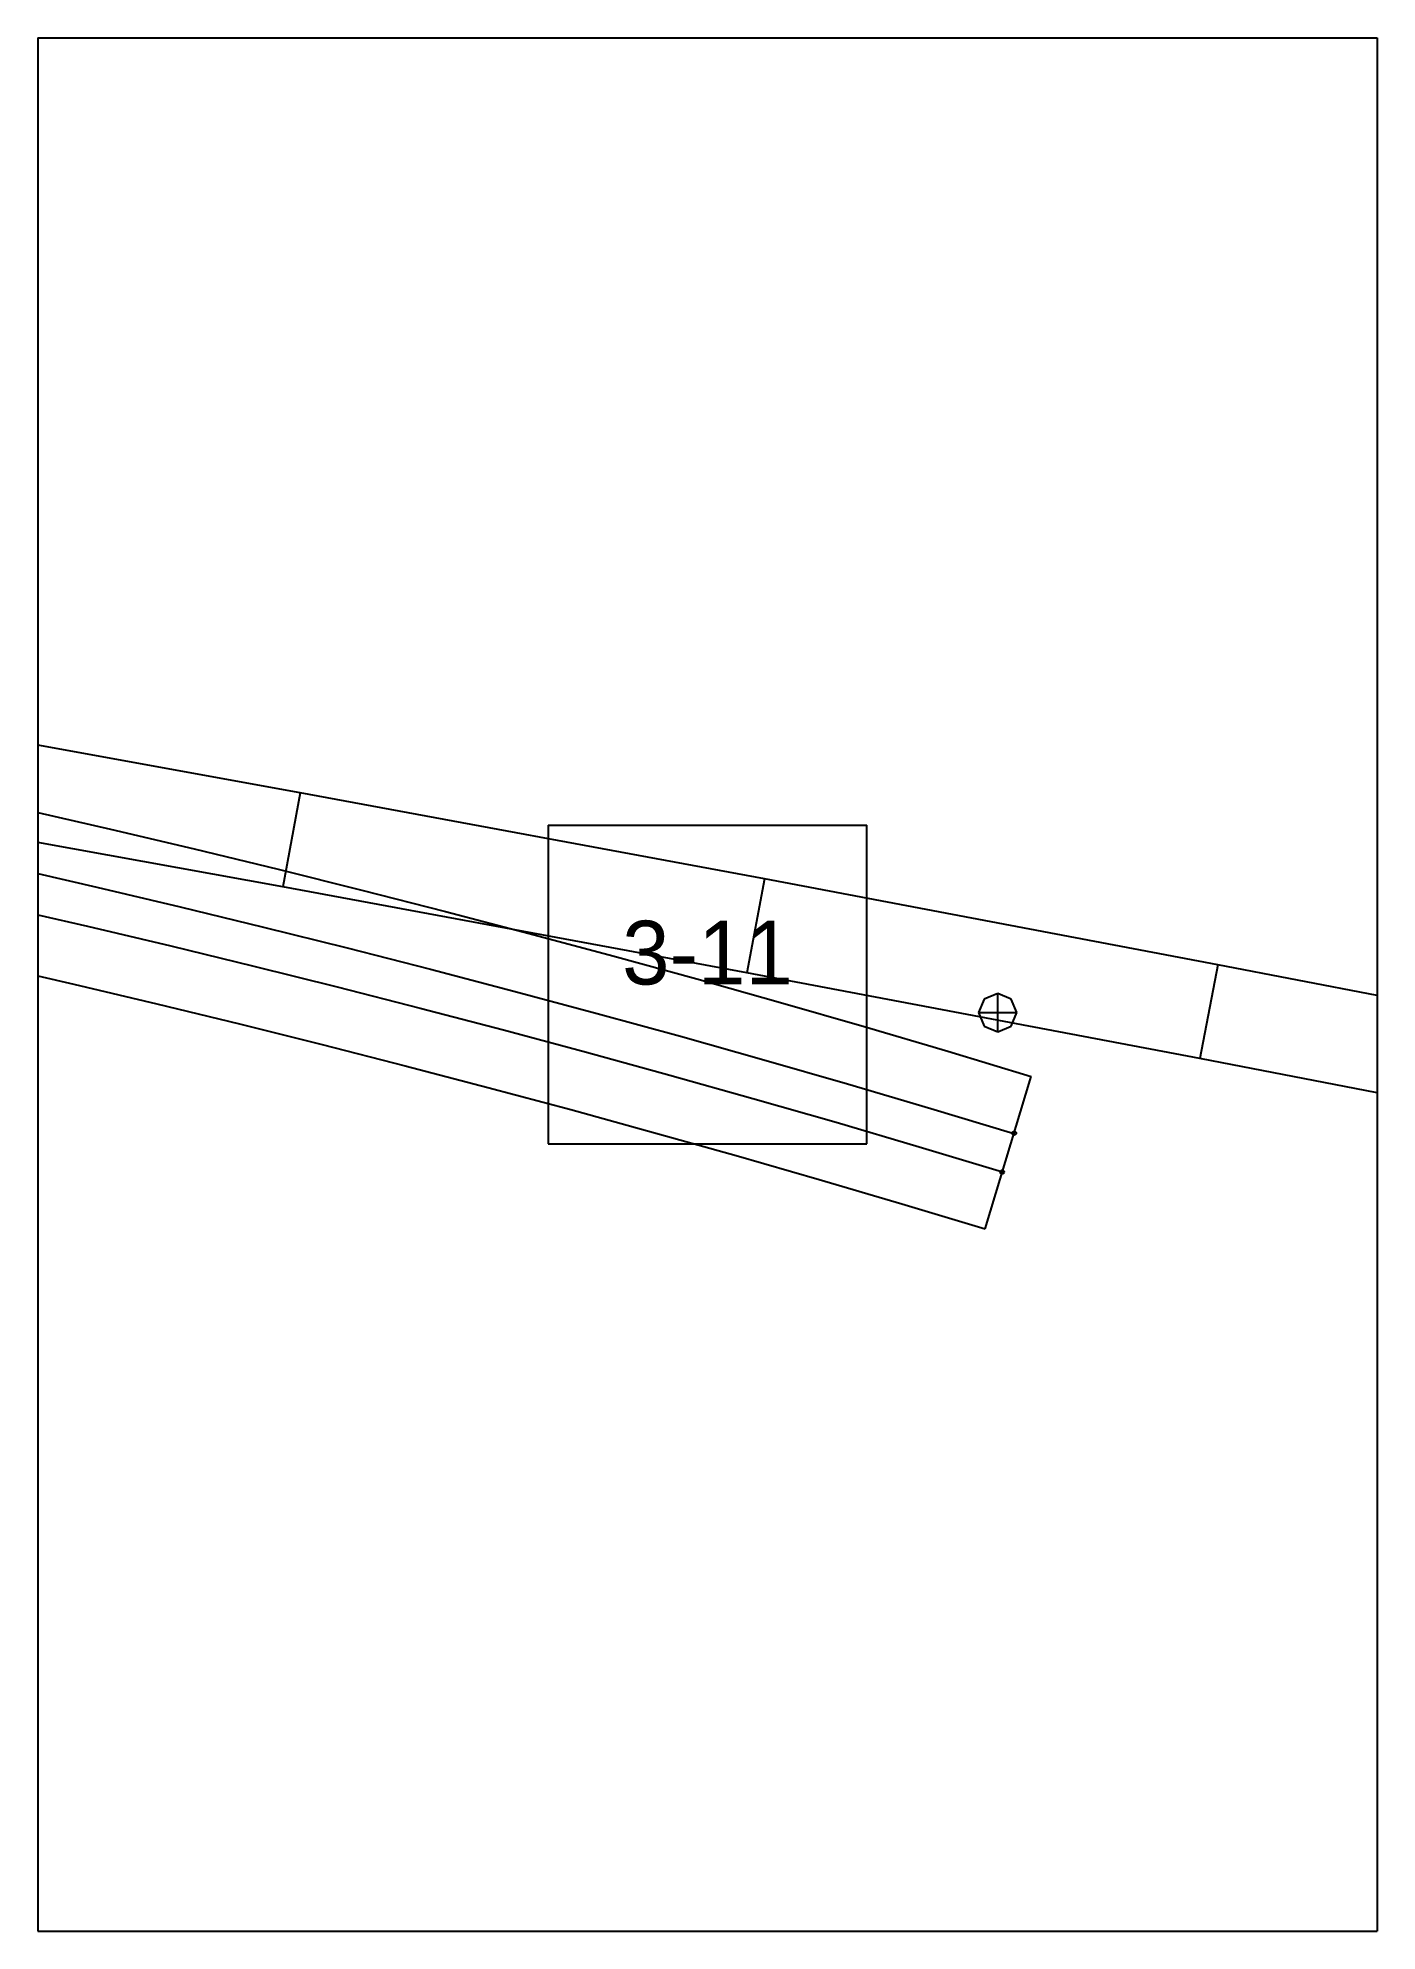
# Paper-space layout 'Plan 3-11' of a CAD drawing. Header units: metres, sheet in millimetres. Extents: x 0 to 210, y 0 to 297.
# The model-space entities are those that its viewports show. They can reach past a viewport. Long polylines and large blocks are cut down to what shows.
import ezdxf
from ezdxf.enums import TextEntityAlignment as Align

# ---------------------------------------------------------------- set-up
doc = ezdxf.new("R2010")
doc.units = ezdxf.units.M
for name, color, linetype in [('default', 7, 'Continuous'), ('mcircles', 7, 'Continuous'), ('TEXTLAYER', 7, 'Continuous'), ('VIEWPORTS', 7, 'Continuous')]:
    doc.layers.add(name, color=color, linetype=linetype)

msp = doc.modelspace()

# ---------------------------------------------------------------- linework, layer by layer
at = {"color": 9}
for p, q in [((2100, -297), (2100, -594)), ((2100, -297), (2100, -594)), ((2310, -297), (2310, -594)), ((2310, -297), (2310, -594)), ((1890, -594), (2100, -594)), ((1890, -594), (2100, -594)), ((2100, -594), (2310, -594)), ((2100, -594), (2100, -891)), ((2100, -594), (2310, -594)), ((2100, -594), (2100, -891)), ((2310, -594), (2520, -594)), ((2310, -594), (2310, -891)), ((2310, -594), (2520, -594)), ((2310, -594), (2310, -891)), ((2180, -717.5), (2230, -717.5)), ((2180, -717.5), (2180, -767.5)), ((2230, -767.5), (2230, -717.5)), ((2180, -767.5), (2230, -767.5)), ((1890, -891), (2100, -891)), ((1890, -891), (2100, -891)), ((2100, -891), (2310, -891)), ((2100, -891), (2100, -1188)), ((2100, -891), (2310, -891)), ((2100, -891), (2100, -1188)), ((2310, -891), (2520, -891)), ((2310, -891), (2310, -1188)), ((2310, -891), (2520, -891)), ((2310, -891), (2310, -1188))]:
    msp.add_line(p, q, dxfattribs=at)
at = {"layer": 'default', "color": 7, "linetype": 'Continuous'}
for p, q in [((2141.12, -712.41), (2066.86, -698.96)), ((2141.12, -712.41), (2138.41, -727.17)), ((2213.96, -725.94), (2141.12, -712.41)), ((2138.41, -727.17), (2064.22, -713.72)), ((2098.28, -715.1), (2111.4, -718.13)), ((2111.4, -718.13), (2124.53, -721.23)), ((2124.53, -721.23), (2137.66, -724.42)), ((2096.18, -724.21), (2109.25, -727.22)), ((2137.66, -724.42), (2150.79, -727.7)), ((2109.25, -727.22), (2122.33, -730.32)), ((2211.19, -740.69), (2138.41, -727.17)), ((2213.96, -725.94), (2211.19, -740.69)), ((2285.02, -739.4), (2213.96, -725.94)), ((2094.76, -730.35), (2107.8, -733.35)), ((2122.33, -730.32), (2135.4, -733.5)), ((2150.79, -727.7), (2163.92, -731.06)), ((2107.8, -733.35), (2120.84, -736.44)), ((2135.4, -733.5), (2148.48, -736.76)), ((2163.92, -731.06), (2177.05, -734.5)), ((2120.84, -736.44), (2133.88, -739.61)), ((2177.05, -734.5), (2190.18, -738.02)), ((2092.66, -739.46), (2105.65, -742.45)), ((2148.48, -736.76), (2161.55, -740.1)), ((2190.18, -738.02), (2203.31, -741.63)), ((2285.02, -739.4), (2282.2, -754.13)), ((2353.96, -752.75), (2285.02, -739.4)), ((2105.65, -742.45), (2118.63, -745.53)), ((2133.88, -739.61), (2146.92, -742.86)), ((2161.55, -740.1), (2174.63, -743.53)), ((2203.31, -741.63), (2216.44, -745.33)), ((2282.2, -754.13), (2211.19, -740.69)), ((2146.92, -742.86), (2159.95, -746.19)), ((2174.63, -743.53), (2187.7, -747.04)), ((2216.44, -745.33), (2229.57, -749.11)), ((2248.38, -744.79), (2247.51, -746.91)), ((2250.51, -743.91), (2248.38, -744.79)), ((2252.63, -744.79), (2250.51, -743.91)), ((2250.51, -749.91), (2250.51, -743.91)), ((2253.51, -746.91), (2252.63, -744.79)), ((2118.63, -745.53), (2131.61, -748.68)), ((2159.95, -746.19), (2172.99, -749.61)), ((2187.7, -747.04), (2200.78, -750.63)), ((2247.51, -746.91), (2248.38, -749.03)), ((2247.51, -746.91), (2253.51, -746.91)), ((2252.63, -749.03), (2253.51, -746.91)), ((2131.61, -748.68), (2144.6, -751.92)), ((2172.99, -749.61), (2186.03, -753.11)), ((2200.78, -750.63), (2213.85, -754.31)), ((2229.57, -749.11), (2242.7, -752.98)), ((2248.38, -749.03), (2250.51, -749.91)), ((2250.51, -749.91), (2252.63, -749.03)), ((2144.6, -751.92), (2157.58, -755.24)), ((2186.03, -753.11), (2199.07, -756.7)), ((2213.85, -754.31), (2226.93, -758.08)), ((2242.7, -752.98), (2255.75, -756.91)), ((2351.08, -767.47), (2282.2, -754.13)), ((2157.58, -755.24), (2170.57, -758.64)), ((2199.07, -756.7), (2212.11, -760.37)), ((2248.54, -780.85), (2255.75, -756.91)), ((2170.57, -758.64), (2183.55, -762.13)), ((2226.93, -758.08), (2240, -761.93)), ((2183.55, -762.13), (2196.54, -765.7)), ((2212.11, -760.37), (2225.15, -764.12)), ((2240, -761.93), (2253.06, -765.86)), ((2196.54, -765.7), (2209.52, -769.35)), ((2225.15, -764.12), (2238.18, -767.96)), ((2238.18, -767.96), (2251.24, -771.9)), ((2209.52, -769.35), (2222.5, -773.09)), ((2222.5, -773.09), (2235.49, -776.92)), ((2235.49, -776.92), (2248.54, -780.85))]:
    msp.add_line(p, q, dxfattribs=at)
at = {"layer": 'mcircles', "color": 7, "linetype": 'Continuous'}
for centre in [(2253.1, -765.82), (2251.2, -771.92)]:
    msp.add_circle(centre, 0.3, dxfattribs=at)

# ---------------------------------------------------------------- texts
at = {"layer": 'TEXTLAYER', "color": 1}
msp.add_text('3-11', height=10, dxfattribs=at).set_placement((2205, -742.5), align=Align.CENTER)

psp = doc.layouts.new('Plan 3-11')

# ---------------------------------------------------------------- viewports
at = {"layer": 'VIEWPORTS'}
psp.add_viewport(center=(105, 148.5), size=(210, 297), view_center_point=(2205, -742.5), view_height=297, dxfattribs=at)

doc.saveas('drawing.dxf')
